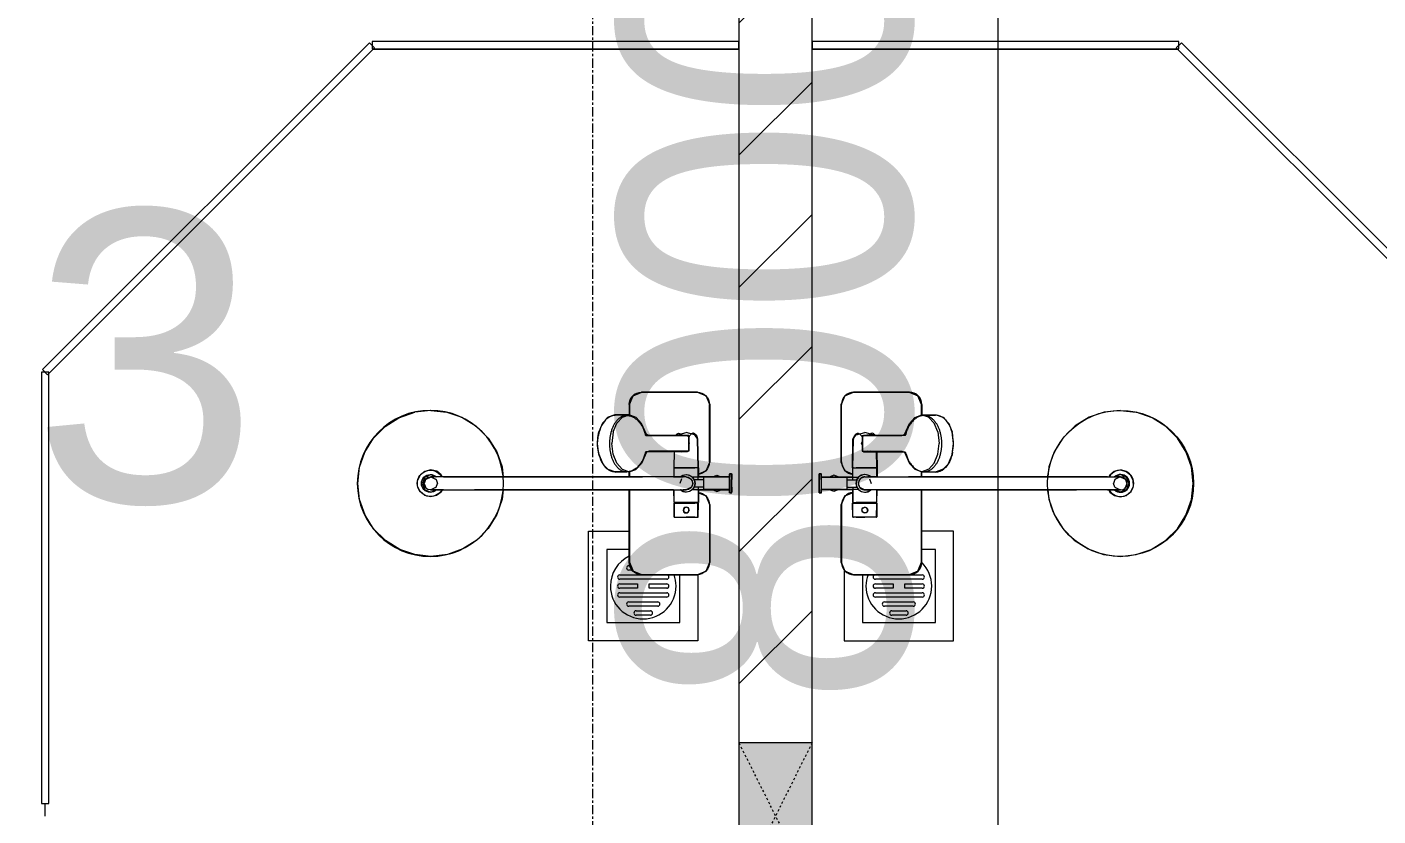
# Model space of a CAD drawing. Header units: millimetres. Extents: x 962 to 241049, y -15958 to 84407.
# Drawn here: x 174457 to 176306, y 73337 to 74417 of the extents above; entities that cross this region are included whole.
import ezdxf

# ---------------------------------------------------------------- set-up
doc = ezdxf.new("R2010")
doc.units = ezdxf.units.MM
doc.linetypes.add('Dash', pattern=[6, 3, -3])
doc.linetypes.add('Grid Line', pattern=[22.225, 12.7, -3.175, 3.175, -3.175])
for name, color, linetype, lineweight in [('0-1', 7, 'Continuous', 5), ('A-ANNO-DIMS', 211, 'Continuous', 9), ('A-ANNO-DIMS-160', 211, 'Continuous', 9), ('A-AREA-IDEN', 2, 'Continuous', 9), ('A-FLOR-2', 9, 'Continuous', 9), ('A-GLAZ-CURT-1', 254, 'Continuous', 9), ('A-GLAZ-CURT-2', 9, 'Continuous', 9), ('A-WALL-1', 253, 'Continuous', 18), ('A-WALL-PATT-1', 10, 'Continuous', 9), ('M-EQPM-1', 254, 'Continuous', 9), ('P-SANR-FIXT', 6, 'Continuous', 9), ('P-SANR-FIXT-1', 254, 'Continuous', 9), ('S-COLS', 52, 'Continuous', 9), ('S-COLS-4', 254, 'Continuous', 9), ('S-COLS-5', 253, 'Continuous', 18), ('S-COLS-HDLN-1', 9, 'Dash', 9), ('S-GRID-1', 1, 'Grid Line', 9)]:
    doc.layers.add(name, color=color, linetype=linetype, lineweight=lineweight)
doc.styles.add('Arial_11', font='arial_0.ttf', dxfattribs={"height": 400})
doc.styles.add('UTM Avo', font='UTM Avo.ttf', dxfattribs={"width": 0.9, "height": 400})
doc.dimstyles.new('1_Dim_chi_tiet_2_5', dxfattribs={"dimscale": 304.8, "dimtxt": 399.720379, "dimasz": 0.629921, "dimexe": 0.524934, "dimexo": 0.0625, "dimgap": 0.052493, "dimtad": 1, "dimdec": 0, "dimrnd": 5, "dimzin": 0, "dimdsep": 46, "dimtxsty": 'UTM Avo', "dimblk1": 'OBLIQUE', "dimblk2": 'OBLIQUE', "dimsah": 1, "dimcen": 0.09, "dimdle": 0.524934, "dimazin": 0, "dimtfac": 1, "dimtdec": 4, "dimtix": 1, "dimtmove": 0, "dimatfit": 3, "dimfxl": 1.049869, "dimfxlon": 1, "dimtvp": 1, "dimtolj": 1, "dimtzin": 0, "dimarcsym": 2})

# ---------------------------------------------------------------- blocks, each defined once
blk = doc.blocks.new('93925000_0001 - 93925000_top_dwg_93925000_T-348115-TKCS_MB TẦNG 1')
at = {"layer": 'P-SANR-FIXT'}
for p, q in [((-29.3, -30.4), (-108, -30.4)), ((29.3, -30.4), (108, -30.4)), ((-125, -47.4), (-125, -123.4)), ((-46.3, -78.4), (-46.3, -46.7)), ((-27.2, -47.1), (-26.1, -47.1)), ((21.5, -45.9), (60.6, -46.7)), ((125, -47.4), (125, -123.4)), ((-9, -412.5), (-9, -62.5)), ((9, -62.5), (9, -412.5)), ((43, -64.7), (43, -117.7)), ((65.8, -117.7), (65.8, -64.7)), ((-27.2, -77.9), (-26.1, -77.9)), ((43, -78.7), (21.5, -79.2)), ((42.7, -117.9), (42.7, -117.9)), ((43.2, -117.6), (43.2, -117.5)), ((65.6, -117.5), (65.6, -117.6)), ((66.1, -117.9), (66.1, -117.9)), ((-108, -140.4), (-9, -140.4)), ((9, -140.4), (16.1, -140.4)), ((15.4, -159.1), (15.8, -143.3)), ((108, -140.4), (92.7, -140.4)), ((93, -143.3), (93.4, -159.1))]:
    blk.add_line(p, q, dxfattribs=at)
at = {"layer": 'P-SANR-FIXT', "flags": 128}
for points in [[(-45.8, -46.1), (-27.2, -46.1), (-27.2, -78.9), (-45.8, -78.9)], [(-26.1, -46), (-26.1, -78.9), (-9, -79)], [(21.5, -47.4), (21.5, -79.1), (9, -79)]]:
    blk.add_lwpolyline(points, dxfattribs=at)
at = {"layer": 'P-SANR-FIXT'}
for centre, radius in [((-36.5, -62.5), 3.95), ((0, -412.5), 100)]:
    blk.add_circle(centre, radius, dxfattribs=at)
for centre, radius, start, end in [((-108, -47.4), 17, 90, 180), ((-29.3, -47.4), 17, 4.7626, 90), ((29.3, -47.4), 17, 90, 175.2374), ((108, -47.4), 17, 360, 90), ((-45.8, -46.6), 0.5, 90, 180), ((0, -62.5), 12, 318.5904, 221.4096), ((0, -62.5), 9, 90, 180.0008), ((0, -62.5), 9, 360, 90), ((59.7, -57.1), 10.5, 38.6491, 85.492), ((45.7, -61.8), 2.59, 155.1929, 175.7071), ((45.9, -61.8), 2.75, 130.8294, 155.1929), ((46.1, -62.1), 3.08, 110.5459, 130.8294), ((54.4, -334.8), 275.9, 88.2683, 91.7343), ((-11.1, -67.1), 76.9, 1.7693, 4.1075), ((65.2, -72.4), 3.46, 323.2522, 79.3541), ((-45.8, -78.4), 0.5, 180, 270), ((-108, -123.4), 17, 180, 270), ((43.6, -149.4), 29.5, 134.7867, 139.9744), ((46.2, -152), 33.2, 130.0223, 134.7808), ((47.7, -153.8), 35.5, 125.4414, 130.0144), ((49.9, -156.8), 39.2, 121.1773, 125.4365), ((50.6, -157.9), 40.5, 119.697, 121.1761), ((51, -158.7), 41.5, 117.0276, 119.7085), ((52.2, -161.1), 44.1, 113.3199, 117.0258), ((51.7, -159.9), 42.8, 109.7779, 113.2977), ((52.5, -162.2), 45.2, 106.1472, 109.7766), ((53.2, -164.5), 47.7, 103.9355, 106.1665), ((39.1, -108.2), 10.4, 284.3956, 285.5116), ((40.8, -114.2), 4.19, 285.5116, 289.9665), ((40.2, -112.5), 6, 289.9665, 292.7061), ((41.4, -115.3), 2.96, 292.7061, 296.5405), ((41.3, -115.1), 3.16, 296.9591, 300.8286), ((41.8, -115.8), 2.26, 300.8286, 305.287), ((42.1, -116.4), 1.64, 305.287, 309.9326), ((42.6, -116.9), 0.906, 309.9326, 315.24), ((66.5, -116.6), 1.39, 229.6335, 235.1234), ((66.3, -116.8), 1.08, 225.1702, 229.6335), ((67.3, -115.4), 2.79, 235.1234, 238.7439), ((67.2, -115.6), 2.6, 238.7439, 243.4573), ((67.8, -114.4), 3.89, 243.9189, 246.8313), ((68.1, -113.8), 4.52, 246.843, 250.4792), ((68.3, -113.2), 5.24, 250.478, 254.0406), ((68.5, -112.7), 5.75, 254.0357, 256.0561), ((55.4, -165.2), 48.4, 73.8659, 76.0481), ((56.2, -162.4), 45.5, 70.241, 73.86), ((57.4, -159.2), 42.1, 66.6693, 70.2637), ((56.5, -161.3), 44.3, 62.9815, 66.6728), ((58, -158.4), 41.1, 60.2783, 62.9855), ((57.7, -158.9), 41.7, 58.8444, 60.2824), ((59.2, -156.4), 38.7, 54.5377, 58.8482), ((60.9, -154), 35.8, 50.0034, 54.5405), ((62.8, -151.7), 32.8, 45.1921, 50.0042), ((65, -149.6), 29.8, 40.0487, 45.1896), ((87.6, -128.4), 1.5, 180, 187.5386), ((108, -123.4), 17, 270, 360), ((32.6, -143.6), 16.9, 172.414, 179.1297), ((33.7, -143.7), 17.9, 164.9525, 172.4168), ((35.2, -144.2), 19.5, 157.9614, 164.9563), ((37.1, -144.9), 21.6, 151.4775, 157.9654), ((39.3, -146.1), 24, 145.4892, 151.4815), ((41.5, -147.6), 26.8, 139.9517, 145.4927), ((87.6, -128.4), 1.5, 258.6057, 270), ((67.2, -147.7), 26.8, 34.5125, 40.0422), ((69.4, -146.2), 24.2, 28.5363, 34.4919), ((73.8, -143.9), 19.2, 21.6374, 28.9183), ((71.2, -145), 22.1, 15.4436, 21.6374), ((76.8, -143.4), 16.2, 7.1859, 15.4436), ((73.9, -143.8), 19.1, 1.2699, 7.1859), ((32.7, -159), 17.3, 181.3198, 222.2619), ((76, -159), 17.4, 317.3098, 358.6393), ((54.2, -123), 60.6, 259.1395, 270.1494), ((54.2, -119.5), 64.1, 270.1494, 280.3637), ((0, -412.5), 18, 120.2491, 59.7509), ((0, -412.5), 12.2, 137.7946, 42.2054), ((0, -412.5), 9, 180, 0)]:
    blk.add_arc(centre, radius, start, end, dxfattribs=at)
for points, degree in [([(-12.9, 0), (-12.9, -1.5), (-12.9, -3)], 2), ([(12.9, 0), (0, 0), (-12.8, 0)], 2), ([(12.8, 0), (12.9, 0), (12.9, 0)], 2), ([(12.9, 0), (12.9, -1.5), (12.9, -3)], 2), ([(-12.9, -3), (0, -3), (12.8, -3)], 2), ([(-12.8, -3), (-12.9, -3), (-12.9, -3)], 2), ([(-8.5, -3.8), (-8.5, -20.9), (-8.5, -38)], 2), ([(8.5, -3.8), (8.5, -20.9), (8.5, -38)], 2), ([(-5, -46), (-15.5, -46), (-26.1, -46)], 2), ([(-8.5, -38), (0, -38), (8.5, -38)], 2), ([(-5, -38), (-5, -44.8), (-5, -51.6)], 2), ([(5, -38), (5, -44.8), (5, -51.6)], 2), ([(5, -46), (13.3, -46), (21.5, -46)], 2), ([(43.2, -61.6), (43.1, -62.2), (43.3, -62.8), (43, -63.5), (43, -64.1), (43, -64.7)], 5), ([(46.1, -59), (45.8, -59), (45.6, -59), (45.4, -59.1), (45.2, -59.1), (45, -59.2)], 5), ([(65.6, -61.6), (65.6, -60.8), (65.5, -60), (64.3, -59), (63.5, -59), (62.7, -59)], 5), ([(42.8, -182.5), (33, -180.6), (24.7, -176.4), (19.9, -170.7)], 3), ([(88.8, -170.8), (83.9, -176.5), (75.6, -180.7), (65.8, -182.5)], 3)]:
    blk.add_open_spline(points, degree=degree, dxfattribs=at)
for points, weights in [([(-9.3, -3), (-8.5, -3), (-8.5, -3.8)], [1, 0.707106775639, 1]), ([(9.3, -3), (8.5, -3), (8.5, -3.8)], [1, 0.707106765177, 1]), ([(21.5, -45.9), (21.5, -45.7), (21.5, -47.4)], [0.874147445041, 0.908470869121, 1]), ([(67.9, -74.4), (66.9, -75.7), (65.8, -76.4)], [1, 0.991614392871, 1]), ([(54.4, -167.3), (15.8, -167.3), (15.8, -143.6)], [1, 0.707106781187, 1]), ([(93, -143.6), (93, -167.3), (54.4, -167.3)], [1, 0.707106781187, 1])]:
    blk.add_rational_spline(points, weights, degree=2, dxfattribs=at)
blk.add_open_spline([(68, -50.6), (68.4, -51.1), (68.6, -51.7), (68.7, -53.5), (68.2, -54.7), (66.1, -57), (64.6, -58.1), (62.7, -59)], degree=3, knots=[0.3623591, 0.3623591, 0.3623591, 0.3623591, 0.4991435, 0.4991435, 0.7494159, 0.7494159, 0.9564651, 0.9564651, 0.9564651, 0.9564651], dxfattribs=at)
blk = doc.blocks.new('93925000_0001 - 93925000_top_dwg-348114-TKCS_MB TẦNG 1')
blk.add_blockref('93925000_0001 - 93925000_top_dwg_93925000_T-348115-TKCS_MB TẦNG 1', (0, 0))
blk = doc.blocks.new('93925000_0001 - 93925000_3D_low_dwg-348120-TKCS_MB TẦNG 1')
at = {"layer": 'P-SANR-FIXT'}
for p, q in [((-13, 0.4), (-12.1, 0.4)), ((-13, 0.4), (-11.6, 0.4)), ((-13, -2.4), (-13, 0.4)), ((-13, -2.4), (-13, 0)), ((-12.1, 0.4), (-9.1, 0.4)), ((-8, 0.4), (-11.6, 0.4)), ((-9.1, 0.4), (-5, 0.4)), ((-5, 0.4), (-8, 0.4)), ((-5, 0.4), (0, 0.4)), ((0, 0.4), (5.1, 0.4)), ((5.1, 0.4), (9, 0.4)), ((8.2, 0.4), (5.1, 0.4)), ((11.6, 0.4), (8.2, 0.4)), ((9, 0.4), (12, 0.4)), ((13, 0.4), (11.6, 0.4)), ((12, 0.4), (13, 0.4)), ((13, -2.4), (13, 0.4)), ((13, -2.4), (13, 0)), ((-12.1, -2.4), (-13, -2.4)), ((-13, -2.4), (-11.6, -2.4)), ((-12.1, -2.4), (-13, -2.4)), ((-13, -2.4), (-11.6, -2.4)), ((-9.1, -2.4), (-12.1, -2.4)), ((-9.1, -2.4), (-12.1, -2.4)), ((-11.6, -2.4), (-8.5, -2.4)), ((-11.6, -2.4), (-8.9, -2.4)), ((-11.1, -20.1), (-8.9, -14.6)), ((-5, -2.4), (-9.1, -2.4)), ((-8.9, -45.6), (-8.9, -2.4)), ((-6.1, -2.4), (-8.5, -2.4)), ((-8.5, -53.6), (-8.5, -2.4)), ((0, -2.4), (-5, -2.4)), ((5.1, -2.4), (0, -2.4)), ((5.1, -2.4), (9, -2.4)), ((6.1, -2.4), (8.5, -2.4)), ((11.6, -2.4), (8.5, -2.4)), ((8.5, -2.4), (8.5, -53.6)), ((8.9, -2.4), (8.9, -45.6)), ((11.6, -2.4), (8.9, -2.4)), ((11.1, -20.1), (8.9, -15)), ((9, -2.4), (12, -2.4)), ((9, -2.4), (12, -2.4)), ((13, -2.4), (11.6, -2.4)), ((13, -2.4), (11.6, -2.4)), ((12, -2.4), (13, -2.4)), ((12, -2.4), (13, -2.4)), ((-125, -47), (-120, -35)), ((-120, -35), (-125, -47)), ((-120, -35), (-108, -30)), ((-108, -30), (-120, -35)), ((-108, -30), (-29.2, -30)), ((-29.2, -30), (-108, -30)), ((-29.2, -30), (-17.2, -35)), ((-17.2, -35), (-29.2, -30)), ((-17.2, -35), (-12.8, -45.6)), ((-12.8, -45.6), (-17.2, -35)), ((-8.9, -25.2), (-11.1, -20.1)), ((8.9, -25.6), (11.1, -20.1)), ((17.2, -35), (12.8, -45.6)), ((12.8, -45.6), (17.2, -35)), ((17.2, -35), (29.2, -30)), ((17.2, -35), (29.2, -30)), ((29.2, -30), (108, -30)), ((108, -30), (29.2, -30)), ((108, -30), (120, -35)), ((120, -35), (108, -30)), ((120, -35), (125, -47)), ((125, -47), (120, -35)), ((-125, -123), (-125, -47)), ((-125, -47), (-125, -123)), ((-46.3, -45.7), (-27.2, -45.6)), ((-46.3, -46.9), (-46.3, -45.7)), ((-46.3, -45.7), (-46.3, -46.9)), ((-46.3, -50.5), (-46.3, -46.9)), ((-46.3, -50.5), (-46.3, -56.1)), ((-27.2, -46.8), (-27.2, -45.6)), ((-27.2, -46.8), (-27.2, -50.4)), ((-27.2, -56), (-27.2, -50.4)), ((-26.1, -46.8), (-26.1, -45.6)), ((-8.5, -45.6), (-26.1, -45.6)), ((-26.1, -46.8), (-26.1, -50.4)), ((-26.1, -56), (-26.1, -50.4)), ((-8.5, -53.6), (-11.2, -57.7)), ((-8.5, -53.6), (-11.2, -57.7)), ((-5.4, -54.9), (-9, -62.1)), ((-4.4, -50.9), (-8.5, -53.6)), ((-4.4, -50.9), (-8.5, -53.6)), ((-5.4, -54.9), (-5.8, -55.7)), ((0, -53.1), (-5.4, -54.9)), ((-4.6, -51), (-4.4, -50.9)), ((0, -50.1), (-4.4, -50.9)), ((4.4, -50.9), (0, -50.1)), ((2.5, -54.1), (0, -53.1)), ((4.4, -50.9), (4.6, -51)), ((4.4, -50.9), (8.5, -53.6)), ((4.4, -50.9), (8.5, -53.6)), ((21.5, -45.6), (8.5, -45.6)), ((11.1, -57.5), (8.5, -53.6)), ((11.2, -57.7), (8.5, -53.6)), ((11.2, -57.7), (8.5, -53.6)), ((21.5, -45.6), (60.6, -46.1)), ((21.5, -46.8), (21.5, -45.6)), ((21.5, -46.8), (21.5, -50.4)), ((21.5, -56), (21.5, -50.4)), ((60.6, -46.1), (66.7, -50.3)), ((66.7, -50.3), (69.5, -62.1)), ((125, -47), (125, -123)), ((125, -123), (125, -47)), ((-46.3, -56.1), (-46.3, -62.1)), ((-46.3, -68.1), (-46.3, -62.1)), ((-46.3, -73.7), (-46.3, -68.1)), ((-46.3, -77.3), (-46.3, -73.7)), ((-40.5, -62.1), (-39.4, -59.4)), ((-40.5, -62.1), (-39.3, -64.9)), ((-36.6, -58.1), (-39.4, -59.4)), ((-36.5, -66.1), (-39.3, -64.9)), ((-36.6, -58.1), (-33.6, -59.3)), ((-33.6, -64.8), (-36.5, -66.1)), ((-33.6, -59.3), (-32.5, -62.1)), ((-33.6, -64.8), (-32.5, -62.1)), ((-27.2, -62.1), (-27.2, -56)), ((-27.2, -68.2), (-27.2, -62.1)), ((-27.2, -73.8), (-27.2, -68.2)), ((-27.2, -77.4), (-27.2, -73.8)), ((-26.1, -62.1), (-26.1, -56)), ((-26.1, -68.2), (-26.1, -62.1)), ((-26.1, -73.8), (-26.1, -68.2)), ((-26.1, -77.4), (-26.1, -73.8)), ((-11.1, -57.5), (-12, -62.1)), ((-11.2, -57.7), (-12, -62.1)), ((-12, -62.1), (-11.2, -66.5)), ((-12, -62.1), (-11.2, -66.5)), ((-11.1, -57.5), (-11.2, -57.7)), ((-11.1, -66.7), (-11.2, -66.5)), ((-11.2, -66.5), (-9, -69.8)), ((-11.1, -66.7), (-9, -69.9)), ((-9, -62.1), (-9, -66.3)), ((-9, -79.5), (-9, -66.3)), ((6.4, -68.5), (0, -71.1)), ((9, -62.1), (6.4, -55.7)), ((9, -62.1), (7.2, -57.9)), ((9, -62.1), (9, -66.5)), ((9, -79.6), (9, -66.5)), ((9, -69.8), (11.2, -66.5)), ((9, -69.8), (11.2, -66.5)), ((9, -69.8), (11, -66.9)), ((11.1, -57.5), (11.2, -57.7)), ((11.1, -66.7), (12, -62.1)), ((11.1, -66.7), (11.2, -66.5)), ((12, -62.1), (11.2, -57.7)), ((12, -62.1), (11.2, -57.7)), ((11.2, -66.5), (12, -62.1)), ((21.5, -62.1), (21.5, -56)), ((21.5, -68.2), (21.5, -62.1)), ((21.5, -73.8), (21.5, -68.2)), ((21.5, -77.4), (21.5, -73.8)), ((43.3, -68.3), (43.8, -62.2)), ((43.3, -68.3), (44.3, -66.3)), ((44.3, -70.3), (43.3, -68.3)), ((44.3, -58.6), (44.2, -112.9)), ((65.4, -58.6), (44.3, -58.6)), ((52.7, -58.6), (54.8, -57.9)), ((54.8, -57.9), (56.9, -58.6)), ((65.4, -58.6), (65.4, -112.9)), ((66.3, -68.3), (65.4, -66.3)), ((65.4, -70.2), (66.3, -68.3)), ((66.3, -68.3), (65.8, -61.6)), ((66.7, -73.9), (69.5, -62.1)), ((-46.3, -78.5), (-46.3, -77.3)), ((-46.3, -78.5), (-46.3, -77.3)), ((-46.3, -78.5), (-27.2, -78.6)), ((-27.2, -78.6), (-27.2, -77.4)), ((-26.1, -78.6), (-26.1, -77.4)), ((-26.1, -78.6), (-9, -78.6)), ((-9, -79.5), (-9, -94.5)), ((9, -78.6), (21.5, -78.6)), ((9, -79.6), (9, -94.6)), ((21.5, -78.6), (21.5, -77.4)), ((21.5, -78.6), (44.3, -78.3)), ((-9, -94.5), (-9, -122.1)), ((9, -94.6), (9, -122.1)), ((-120, -135), (-125, -123)), ((-125, -123), (-120, -135)), ((-9, -122.1), (-9, -352.1)), ((9, -352.1), (9, -122.1)), ((27.2, -123.6), (19, -131.1)), ((42.7, -116.4), (27.2, -123.6)), ((44.2, -112.9), (42.7, -116.4)), ((65.4, -112.9), (67, -116.4)), ((67, -116.4), (82.2, -123.4)), ((82.2, -123.4), (90.4, -130.7)), ((125, -123), (120, -135)), ((120, -135), (125, -123)), ((-108, -140), (-120, -135)), ((-120, -135), (-108, -140)), ((-8.8, -140), (-108, -140)), ((-108, -140), (-8.8, -140)), ((16.1, -140), (8.8, -140)), ((8.8, -140), (16.1, -140)), ((16, -140.4), (19, -131.1)), ((16, -140.4), (16, -160.1)), ((19.3, -150.1), (16, -140.4)), ((90.4, -130.7), (93.7, -140.4)), ((90.7, -149.6), (93.7, -140.4)), ((108, -140), (93.6, -140)), ((93.6, -140), (108, -140)), ((93.7, -140.4), (93.7, -160.1)), ((108, -140), (120, -135)), ((108, -140), (120, -135)), ((16, -160.1), (18.8, -169)), ((19.3, -169.7), (16, -160.1)), ((27.5, -157.3), (19.3, -150.1)), ((27.5, -157.3), (39.8, -162.4)), ((39.8, -162.4), (54.8, -164.2)), ((70.6, -162.2), (54.8, -164.2)), ((70.6, -162.2), (82.5, -157.2)), ((90.7, -149.6), (82.5, -157.2)), ((93.7, -160.1), (90.7, -169.3)), ((25.5, -175.3), (19.3, -169.7)), ((39.8, -182), (27.5, -177)), ((39.6, -182), (54.8, -183.9)), ((39.8, -182), (54.8, -183.9)), ((54.8, -183.9), (70.6, -181.9)), ((54.8, -183.9), (69.3, -182.2)), ((82.5, -176.8), (70.6, -181.9)), ((82.2, -177), (79.6, -178.1)), ((90.7, -169.3), (82.5, -176.8)), ((90.6, -169.4), (88.2, -171.6)), ((-21.4, -314.2), (-42.5, -321.4)), ((-9, -312.8), (-21.4, -314.2)), ((22.5, -314.4), (9, -312.9)), ((-42.5, -321.4), (-61.8, -333.3)), ((43, -321.6), (22.5, -314.4)), ((61.9, -333.3), (43, -321.6)), ((-77.7, -348.9), (-89.8, -367.9)), ((-61.8, -333.3), (-77.7, -348.9)), ((78.8, -350.3), (61.9, -333.3)), ((90.5, -369.3), (78.8, -350.3)), ((-89.8, -367.9), (-97.3, -388.9)), ((-9, -374.4), (-9, -352.1)), ((9, -374.3), (9, -352.1)), ((97.6, -390.1), (90.5, -369.3)), ((-9, -394.7), (-9, -374.4)), ((9, -394.5), (9, -374.3)), ((-97.3, -388.9), (-100, -411.9)), ((-16.7, -404), (-18.5, -411.9)), ((-11.8, -397.7), (-16.7, -404)), ((-12, -411.9), (-9, -404.4)), ((-9, -396.3), (-11.8, -397.7)), ((-9, -394.7), (-9, -407.6)), ((-5.4, -404.7), (-9, -411.9)), ((-5.4, -404.7), (-6.3, -405.5)), ((-5.4, -404.7), (0, -402.9)), ((5.4, -404.7), (0, -402.9)), ((9, -411.9), (5.4, -404.7)), ((5.4, -404.7), (6.2, -405.4)), ((9, -394.5), (9, -407.4)), ((11.7, -397.6), (9, -396.3)), ((12, -411.9), (9, -404.9)), ((11.7, -397.6), (16.7, -403.7)), ((11.7, -397.6), (16.7, -403.7)), ((16.7, -403.7), (18.5, -411.9)), ((16.7, -403.7), (18.5, -411.9)), ((100, -411.9), (97.6, -390.1)), ((-100, -411.9), (-97.6, -433.8)), ((-18.5, -411.9), (-18.5, -411.9)), ((-18.5, -411.9), (-16.5, -420.1)), ((-16.5, -420.1), (-11.3, -426.5)), ((-8.3, -420.6), (-12, -411.9)), ((-9, -407.6), (-9, -411.9)), ((-9, -411.9), (-9, -411.9)), ((0, -423.9), (-8.3, -420.6)), ((-5.4, -419.1), (-6.2, -418.4)), ((0, -420.9), (-5.4, -419.1)), ((0, -420.9), (-5.4, -419.1)), ((5.4, -419.1), (0, -420.9)), ((5.4, -419.1), (0, -420.9)), ((8.7, -420.2), (0, -423.9)), ((5.4, -419.1), (9, -411.6)), ((5.4, -419.1), (9, -411.9)), ((6.2, -418.4), (5.4, -419.1)), ((8.7, -420.2), (12, -411.9)), ((9, -411.9), (9, -407.4)), ((9, -411.6), (9, -411.9)), ((16.5, -420.1), (11.7, -426.2)), ((18.5, -411.9), (16.5, -420.1)), ((18.5, -411.9), (18.5, -411.9)), ((100, -411.9), (97.5, -433.9)), ((-97.6, -433.8), (-90.5, -454.4)), ((-11.3, -426.5), (-3.9, -430)), ((-3.9, -430), (4.1, -429.9)), ((4.1, -429.9), (11.7, -426.2)), ((89.8, -455.8), (97.5, -433.9)), ((-90.5, -454.4), (-78.4, -473.9)), ((78, -474.5), (89.8, -455.8)), ((-78.4, -473.9), (-62.2, -490.2)), ((61.9, -490.4), (78, -474.5)), ((-62.2, -490.2), (-43.5, -501.9)), ((42.9, -502.2), (61.9, -490.4)), ((-43.5, -501.9), (-22.2, -509.4)), ((-22.2, -509.4), (-0.1, -511.9)), ((-0.1, -511.9), (22.1, -509.4)), ((22.1, -509.4), (42.9, -502.2))]:
    blk.add_line(p, q, dxfattribs=at)
blk = doc.blocks.new('93925000_0001 - FMM 93925000-348244-TKCS_MB TẦNG 1')
for name in ['93925000_0001 - 93925000_3D_low_dwg-348120-TKCS_MB TẦNG 1', '93925000_0001 - 93925000_top_dwg-348114-TKCS_MB TẦNG 1']:
    blk.add_blockref(name, (0, 0))
blk = doc.blocks.new('93925000_0001 - 93925000_3D_low_dwg-V48-TKCS_MB TẦNG 1')
at = {"layer": 'P-SANR-FIXT'}
for p, q in [((-13, 0.4), (-12.1, 0.4)), ((-13, 0.4), (-11.6, 0.4)), ((-13, 0.4), (-12.1, 0.4)), ((-13, 0.4), (-11.6, 0.4)), ((-13, -2.4), (-13, 0.4)), ((-13, -2.4), (-13, 0.4)), ((-12.1, 0.4), (-9.1, 0.4)), ((-12.1, 0.4), (-9.1, 0.4)), ((-8, 0.4), (-11.6, 0.4)), ((-8, 0.4), (-11.6, 0.4)), ((-9.1, 0.4), (-5, 0.4)), ((-5, 0.4), (-8, 0.4)), ((-5, 0.4), (0, 0.4)), ((0, 0.4), (5.1, 0.4)), ((5.1, 0.4), (9, 0.4)), ((8.2, 0.4), (5.1, 0.4)), ((11.6, 0.4), (8.2, 0.4)), ((11.6, 0.4), (8.2, 0.4)), ((9, 0.4), (12, 0.4)), ((9, 0.4), (12, 0.4)), ((13, 0.4), (11.6, 0.4)), ((13, 0.4), (11.6, 0.4)), ((12, 0.4), (13, 0.4)), ((12, 0.4), (13, 0.4)), ((13, -2.4), (13, 0.4)), ((13, -2.4), (13, 0.4)), ((-12.1, -2.4), (-13, -2.4)), ((-13, -2.4), (-11.6, -2.4)), ((-12.1, -2.4), (-13, -2.4)), ((-13, -2.4), (-11.6, -2.4)), ((-9.1, -2.4), (-12.1, -2.4)), ((-9.1, -2.4), (-12.1, -2.4)), ((-11.6, -2.4), (-8.5, -2.4)), ((-11.6, -2.4), (-8.9, -2.4)), ((-11.1, -20.1), (-8.9, -14.6)), ((-5, -2.4), (-9.1, -2.4)), ((-8.9, -45.6), (-8.9, -2.4)), ((-6.1, -2.4), (-8.5, -2.4)), ((-8.5, -53.6), (-8.5, -2.4)), ((0, -2.4), (-5, -2.4)), ((5.1, -2.4), (0, -2.4)), ((5.1, -2.4), (9, -2.4)), ((6.1, -2.4), (8.5, -2.4)), ((11.6, -2.4), (8.5, -2.4)), ((8.5, -2.4), (8.5, -53.6)), ((8.9, -2.4), (8.9, -45.6)), ((11.6, -2.4), (8.9, -2.4)), ((11.1, -20.1), (8.9, -15)), ((9, -2.4), (12, -2.4)), ((9, -2.4), (12, -2.4)), ((13, -2.4), (11.6, -2.4)), ((13, -2.4), (11.6, -2.4)), ((12, -2.4), (13, -2.4)), ((12, -2.4), (13, -2.4)), ((-125, -47), (-120, -35)), ((-120, -35), (-125, -47)), ((-120, -35), (-108, -30)), ((-108, -30), (-120, -35)), ((-108, -30), (-29.2, -30)), ((-29.2, -30), (-108, -30)), ((-29.2, -30), (-17.2, -35)), ((-17.2, -35), (-29.2, -30)), ((-17.2, -35), (-12.8, -45.6)), ((-12.8, -45.6), (-17.2, -35)), ((-8.9, -25.2), (-11.1, -20.1)), ((8.9, -25.6), (11.1, -20.1)), ((17.2, -35), (12.8, -45.6)), ((12.8, -45.6), (17.2, -35)), ((17.2, -35), (29.2, -30)), ((17.2, -35), (29.2, -30)), ((29.2, -30), (108, -30)), ((108, -30), (29.2, -30)), ((108, -30), (120, -35)), ((120, -35), (108, -30)), ((120, -35), (125, -47)), ((125, -47), (120, -35)), ((-125, -123), (-125, -47)), ((-125, -47), (-125, -123)), ((-46.3, -45.7), (-27.2, -45.6)), ((-46.3, -46.9), (-46.3, -45.7)), ((-46.3, -45.7), (-46.3, -46.9)), ((-46.3, -50.5), (-46.3, -46.9)), ((-46.3, -50.5), (-46.3, -56.1)), ((-27.2, -46.8), (-27.2, -45.6)), ((-27.2, -46.8), (-27.2, -50.4)), ((-27.2, -56), (-27.2, -50.4)), ((-26.1, -46.8), (-26.1, -45.6)), ((-8.5, -45.6), (-26.1, -45.6)), ((-26.1, -46.8), (-26.1, -50.4)), ((-26.1, -56), (-26.1, -50.4)), ((-8.5, -53.6), (-11.2, -57.7)), ((-8.5, -53.6), (-11.2, -57.7)), ((-5.4, -54.9), (-9, -62.1)), ((-4.4, -50.9), (-8.5, -53.6)), ((-4.4, -50.9), (-8.5, -53.6)), ((0, -53.1), (-5.4, -54.9)), ((-4.6, -51), (-4.4, -50.9)), ((0, -50.1), (-4.4, -50.9)), ((4.4, -50.9), (0, -50.1)), ((2.5, -54.1), (0, -53.1)), ((4.4, -50.9), (4.6, -51)), ((4.4, -50.9), (8.5, -53.6)), ((4.4, -50.9), (8.5, -53.6)), ((21.5, -45.6), (8.5, -45.6)), ((11.1, -57.5), (8.5, -53.6)), ((11.2, -57.7), (8.5, -53.6)), ((11.2, -57.7), (8.5, -53.6)), ((21.5, -45.6), (60.6, -46.1)), ((21.5, -46.8), (21.5, -45.6)), ((21.5, -46.8), (21.5, -50.4)), ((21.5, -56), (21.5, -50.4)), ((60.6, -46.1), (66.7, -50.3)), ((66.7, -50.3), (69.5, -62.1)), ((125, -47), (125, -123)), ((125, -123), (125, -47)), ((-46.3, -56.1), (-46.3, -62.1)), ((-46.3, -68.1), (-46.3, -62.1)), ((-46.3, -73.7), (-46.3, -68.1)), ((-46.3, -77.3), (-46.3, -73.7)), ((-40.5, -62.1), (-39.4, -59.4)), ((-40.5, -62.1), (-39.3, -64.9)), ((-36.6, -58.1), (-39.4, -59.4)), ((-36.5, -66.1), (-39.3, -64.9)), ((-36.6, -58.1), (-33.6, -59.3)), ((-33.6, -64.8), (-36.5, -66.1)), ((-33.6, -59.3), (-32.5, -62.1)), ((-33.6, -64.8), (-32.5, -62.1)), ((-27.2, -62.1), (-27.2, -56)), ((-27.2, -68.2), (-27.2, -62.1)), ((-27.2, -73.8), (-27.2, -68.2)), ((-27.2, -77.4), (-27.2, -73.8)), ((-26.1, -62.1), (-26.1, -56)), ((-26.1, -68.2), (-26.1, -62.1)), ((-26.1, -73.8), (-26.1, -68.2)), ((-26.1, -77.4), (-26.1, -73.8)), ((-11.1, -57.5), (-12, -62.1)), ((-11.2, -57.7), (-12, -62.1)), ((-12, -62.1), (-11.2, -66.5)), ((-12, -62.1), (-11.2, -66.5)), ((-11.1, -57.5), (-11.2, -57.7)), ((-11.1, -66.7), (-11.2, -66.5)), ((-11.2, -66.5), (-9, -69.8)), ((-11.1, -66.7), (-9, -69.9)), ((-9, -62.1), (-9, -66.3)), ((-9, -79.5), (-9, -66.3)), ((6.4, -68.5), (0, -71.1)), ((9, -62.1), (6.4, -55.7)), ((9, -62.1), (7.9, -59.4)), ((9, -62.1), (9, -66.5)), ((9, -79.6), (9, -66.5)), ((9, -69.8), (11.2, -66.5)), ((9, -69.8), (11.2, -66.5)), ((9, -69.8), (11.1, -66.7)), ((11.1, -57.5), (11.2, -57.7)), ((11.1, -66.7), (12, -62.1)), ((11.1, -66.7), (11.2, -66.5)), ((12, -62.1), (11.2, -57.7)), ((12, -62.1), (11.2, -57.7)), ((11.2, -66.5), (12, -62.1)), ((21.5, -62.1), (21.5, -56)), ((21.5, -68.2), (21.5, -62.1)), ((21.5, -73.8), (21.5, -68.2)), ((21.5, -77.4), (21.5, -73.8)), ((43.3, -68.3), (43.8, -62.2)), ((43.3, -68.3), (44.3, -66.3)), ((44.3, -70.3), (43.3, -68.3)), ((44.3, -58.6), (44.2, -112.9)), ((65.4, -58.6), (44.3, -58.6)), ((52.7, -58.6), (54.8, -57.9)), ((54.8, -57.9), (56.9, -58.6)), ((65.4, -58.6), (65.4, -112.9)), ((66.3, -68.3), (65.4, -66.3)), ((65.4, -70.2), (66.3, -68.3)), ((66.3, -68.3), (65.5, -58.6)), ((66.7, -73.9), (69.5, -62.1)), ((-46.3, -78.5), (-46.3, -77.3)), ((-46.3, -78.5), (-46.3, -77.3)), ((-46.3, -78.5), (-27.2, -78.6)), ((-27.2, -78.6), (-27.2, -77.4)), ((-26.1, -78.6), (-26.1, -77.4)), ((-26.1, -78.6), (-9, -78.6)), ((-9, -79.5), (-9, -94.5)), ((9, -78.6), (21.5, -78.6)), ((9, -79.6), (9, -94.6)), ((21.5, -78.6), (21.5, -77.4)), ((21.5, -78.6), (44.3, -78.3)), ((-9, -94.5), (-9, -122.1)), ((9, -94.6), (9, -122.1)), ((-120, -135), (-125, -123)), ((-125, -123), (-120, -135)), ((-9, -122.1), (-9, -352.1)), ((9, -352.1), (9, -122.1)), ((27.2, -123.6), (19, -131.1)), ((42.7, -116.4), (27.2, -123.6)), ((44.2, -112.9), (42.7, -116.4)), ((65.4, -112.9), (67, -116.4)), ((67, -116.4), (82.2, -123.4)), ((82.2, -123.4), (90.4, -130.7)), ((125, -123), (120, -135)), ((120, -135), (125, -123)), ((-108, -140), (-120, -135)), ((-120, -135), (-108, -140)), ((-8.8, -140), (-108, -140)), ((-108, -140), (-8.8, -140)), ((16.1, -140), (8.8, -140)), ((8.8, -140), (16.1, -140)), ((16, -140.4), (19, -131.1)), ((16, -140.4), (16, -160.1)), ((19.3, -150.1), (16, -140.4)), ((90.4, -130.7), (93.7, -140.4)), ((90.7, -149.6), (93.7, -140.4)), ((108, -140), (93.6, -140)), ((93.6, -140), (108, -140)), ((93.7, -140.4), (93.7, -160.1)), ((108, -140), (120, -135)), ((108, -140), (120, -135)), ((16, -160.1), (18.8, -169)), ((19.3, -169.7), (16, -160.1)), ((27.5, -157.3), (19.3, -150.1)), ((27.5, -157.3), (39.8, -162.4)), ((39.8, -162.4), (54.8, -164.2)), ((70.6, -162.2), (54.8, -164.2)), ((70.6, -162.2), (82.5, -157.2)), ((90.7, -149.6), (82.5, -157.2)), ((93.7, -160.1), (90.7, -169.3)), ((25.5, -175.3), (19.3, -169.7)), ((39.8, -182), (27.5, -177)), ((39.6, -182), (54.8, -183.9)), ((39.8, -182), (54.8, -183.9)), ((54.8, -183.9), (70.6, -181.9)), ((54.8, -183.9), (69.3, -182.2)), ((82.5, -176.8), (70.6, -181.9)), ((82.2, -177), (79.6, -178.1)), ((90.7, -169.3), (82.5, -176.8)), ((90.6, -169.4), (88.2, -171.6)), ((-21.4, -314.2), (-42.5, -321.4)), ((-9, -312.8), (-21.4, -314.2)), ((22.5, -314.4), (9, -312.9)), ((-42.5, -321.4), (-61.8, -333.3)), ((43, -321.6), (22.5, -314.4)), ((61.9, -333.3), (43, -321.6)), ((-77.7, -348.9), (-89.8, -367.9)), ((-61.8, -333.3), (-77.7, -348.9)), ((78.8, -350.3), (61.9, -333.3)), ((90.5, -369.3), (78.8, -350.3)), ((-89.8, -367.9), (-97.3, -388.9)), ((-9, -374.4), (-9, -352.1)), ((9, -374.3), (9, -352.1)), ((97.6, -390.1), (90.5, -369.3)), ((-9, -394.7), (-9, -374.4)), ((9, -394.5), (9, -374.3)), ((-97.3, -388.9), (-100, -411.9)), ((-16.7, -404), (-18.5, -411.9)), ((-11.8, -397.7), (-16.7, -404)), ((-12, -411.9), (-9, -404.4)), ((-9, -396.3), (-11.8, -397.7)), ((-9, -394.7), (-9, -407.6)), ((-5.4, -404.7), (-9, -411.9)), ((-5.4, -404.7), (-6.3, -405.5)), ((-5.4, -404.7), (0, -402.9)), ((5.4, -404.7), (0, -402.9)), ((9, -411.9), (5.4, -404.7)), ((5.4, -404.7), (6.2, -405.4)), ((9, -394.5), (9, -407.4)), ((11.7, -397.6), (9, -396.3)), ((12, -411.9), (9, -404.9)), ((11.7, -397.6), (16.7, -403.7)), ((11.7, -397.6), (16.7, -403.7)), ((16.7, -403.7), (18.5, -411.9)), ((16.7, -403.7), (18.5, -411.9)), ((100, -411.9), (97.6, -390.1)), ((-100, -411.9), (-97.6, -433.8)), ((-18.5, -411.9), (-18.5, -411.9)), ((-18.5, -411.9), (-16.5, -420.1)), ((-16.5, -420.1), (-11.3, -426.5)), ((-8.3, -420.6), (-12, -411.9)), ((-9, -407.6), (-9, -411.9)), ((-9, -411.9), (-9, -411.9)), ((0, -423.9), (-8.3, -420.6)), ((-5.4, -419.1), (-6.2, -418.4)), ((0, -420.9), (-5.4, -419.1)), ((0, -420.9), (-5.4, -419.1)), ((5.4, -419.1), (0, -420.9)), ((5.4, -419.1), (0, -420.9)), ((8.7, -420.2), (0, -423.9)), ((5.4, -419.1), (9, -411.6)), ((5.4, -419.1), (9, -411.9)), ((6.2, -418.4), (5.4, -419.1)), ((8.7, -420.2), (12, -411.9)), ((9, -411.9), (9, -407.4)), ((9, -411.6), (9, -411.9)), ((16.5, -420.1), (11.7, -426.2)), ((18.5, -411.9), (16.5, -420.1)), ((18.5, -411.9), (18.5, -411.9)), ((100, -411.9), (97.5, -433.9)), ((-97.6, -433.8), (-90.5, -454.4)), ((-11.3, -426.5), (-3.9, -430)), ((-3.9, -430), (4.1, -429.9)), ((4.1, -429.9), (11.7, -426.2)), ((89.8, -455.8), (97.5, -433.9)), ((-90.5, -454.4), (-78.4, -473.9)), ((78, -474.5), (89.8, -455.8)), ((-78.4, -473.9), (-62.2, -490.2)), ((61.9, -490.4), (78, -474.5)), ((-62.2, -490.2), (-43.5, -501.9)), ((42.9, -502.2), (61.9, -490.4)), ((-43.5, -501.9), (-22.2, -509.4)), ((-22.2, -509.4), (-0.1, -511.9)), ((-0.1, -511.9), (22.1, -509.4)), ((22.1, -509.4), (42.9, -502.2))]:
    blk.add_line(p, q, dxfattribs=at)
blk = doc.blocks.new('93925000_0001 - FMM 93925000-V50-TKCS_MB TẦNG 1')
at = {"extrusion": (0, 0, -1), "zscale": -1, "rotation": 180}
for name in ['93925000_0001 - 93925000_top_dwg-348114-TKCS_MB TẦNG 1', '93925000_0001 - 93925000_3D_low_dwg-V48-TKCS_MB TẦNG 1']:
    blk.add_blockref(name, (0, 0), dxfattribs=at)
blk = doc.blocks.new('THU NUOC - THU NUOC-V77-TKCS_MB TẦNG 1')
at = {"layer": 'M-EQPM-1'}
for p, q in [((-66.3, -70.6), (-66.3, 79.4)), ((-66.3, 79.4), (-10.2, 79.4)), ((-10.2, 54.4), (-41.3, 54.4)), ((-41.3, 54.4), (-41.3, -45.6)), ((-23.3, 19.6), (40.9, 19.6)), ((-11, 32.1), (-8.2, 32.1)), ((-5.8, 26.1), (-11, 26.1)), ((58.7, -45.6), (58.7, 19.9)), ((83.7, 20.3), (83.7, -70.6)), ((40.9, 13.6), (-23.3, 13.6)), ((-23.3, 7.2), (0.7, 7.2)), ((0.7, 1.2), (-23.3, 1.2)), ((0.7, 7.2), (0.7, 1.2)), ((16.7, 1.2), (16.7, 7.2)), ((16.7, 7.2), (40.9, 7.2)), ((40.9, 1.2), (16.7, 1.2)), ((-23.3, -4.8), (40.9, -4.8)), ((40.9, -10.8), (-23.3, -10.8)), ((-11, -17.3), (28.5, -17.3)), ((28.5, -23.3), (-11, -23.3)), ((-1.1, -29.6), (18.5, -29.6)), ((18.5, -35.6), (-1.1, -35.6)), ((-41.3, -45.6), (58.7, -45.6)), ((83.7, -70.6), (-66.3, -70.6))]:
    blk.add_line(p, q, dxfattribs=at)
for centre, radius, start, end in [((8.7, 4.4), 45, 115.0825, 180), ((8.7, 4.4), 45, 115.0825, 180), ((-23.3, 16.6), 3, 90, 270), ((-11, 29.1), 3, 90, 270), ((40.9, 16.6), 3, 270, 90), ((8.7, 4.4), 45, 0, 20.2407), ((8.7, 4.4), 45, 360, 20.2407), ((8.7, 4.4), 45, 180, 0), ((8.7, 4.4), 45, 180, 360), ((-23.3, 4.2), 3, 90, 270), ((40.9, 4.2), 3, 270, 90), ((-23.3, -7.8), 3, 90, 270), ((-11, -20.3), 3, 90, 270), ((28.5, -20.3), 3, 270, 90), ((40.9, -7.8), 3, 270, 90), ((-1.1, -32.6), 3, 90, 270), ((18.5, -32.6), 3, 270, 90)]:
    blk.add_arc(centre, radius, start, end, dxfattribs=at)
blk = doc.blocks.new('THU NUOC - THU NUOC-V87-TKCS_MB TẦNG 1')
at = {"layer": 'M-EQPM-1'}
for p, q in [((-66.3, 70.6), (-66.3, -79.4)), ((83.7, 70.6), (-66.3, 70.6)), ((83.7, -27.4), (83.7, 70.6)), ((58.7, 45.6), (-41.3, 45.6)), ((-41.3, 45.6), (-41.3, -54.4)), ((58.7, -19.9), (58.7, 45.6)), ((-11, 23.3), (28.5, 23.3)), ((-1.1, 35.6), (18.5, 35.6)), ((18.5, 29.6), (-1.1, 29.6)), ((-23.3, 10.8), (40.9, 10.8)), ((40.9, 4.8), (-23.3, 4.8)), ((28.5, 17.3), (-11, 17.3)), ((-23.3, -1.2), (0.7, -1.2)), ((0.7, -7.2), (-23.3, -7.2)), ((-23.3, -13.6), (40.9, -13.6)), ((0.7, -1.2), (0.7, -7.2)), ((16.7, -1.2), (40.9, -1.2)), ((16.7, -7.2), (16.7, -1.2)), ((40.9, -7.2), (16.7, -7.2)), ((40.9, -19.6), (-23.3, -19.6)), ((-41.3, -54.4), (-22.3, -54.4)), ((-66.3, -79.4), (-22.3, -79.4))]:
    blk.add_line(p, q, dxfattribs=at)
for centre, radius, start, end in [((8.7, -4.4), 45, 0, 180), ((8.7, -4.4), 45, 0, 180), ((-11, 20.3), 3, 90, 270), ((-1.1, 32.6), 3, 90, 270), ((18.5, 32.6), 3, 270, 90), ((28.5, 20.3), 3, 270, 90), ((-23.3, 7.8), 3, 90, 270), ((40.9, 7.8), 3, 270, 90), ((8.7, -4.4), 45, 180, 225), ((8.7, -4.4), 45, 180, 225), ((-23.3, -4.2), 3, 90, 270), ((-23.3, -16.6), 3, 90, 270), ((40.9, -4.2), 3, 270, 90), ((40.9, -16.6), 3, 270, 90), ((8.7, -4.4), 45, 339.7593, 360), ((8.7, -4.4), 45, 339.7593, 360)]:
    blk.add_arc(centre, radius, start, end, dxfattribs=at)
blk = doc.blocks.new('System Panel - Glazed-850628-TKCS_MB TẦNG 1')
at = {"layer": 'A-GLAZ-CURT-2'}
for p, q in [((295.3, 5), (-295.3, 5)), ((-295.3, 5), (-295.3, -5)), ((295.3, -5), (295.3, 5)), ((-295.3, -5), (295.3, -5))]:
    blk.add_line(p, q, dxfattribs=at)
blk = doc.blocks.new('System Panel - Glazed-850629-TKCS_MB TẦNG 1')
at = {"layer": 'A-GLAZ-CURT-2'}
for p, q in [((316.6, 5), (-316.6, 5)), ((-316.6, 5), (-316.6, -5)), ((316.6, -5), (316.6, 5)), ((-316.6, -5), (316.6, -5))]:
    blk.add_line(p, q, dxfattribs=at)
blk = doc.blocks.new('System Panel - Glazed-850630-TKCS_MB TẦNG 1')
at = {"layer": 'A-GLAZ-CURT-2'}
for p, q in [((251.1, 5), (-251.1, 5)), ((-251.1, 5), (-251.1, -5)), ((251.1, -5), (251.1, 5)), ((-251.1, -5), (251.1, -5))]:
    blk.add_line(p, q, dxfattribs=at)
blk = doc.blocks.new('G1_SOF - BO TRU - 100x200-745959-TKCS_MB TẦNG 1')
at = {"layer": 'S-COLS'}
blk.add_hatch(color=256, dxfattribs=at).paths.add_polyline_path([(50, -100), (50, 100), (-50, 100), (-50, -100)])
at = {"layer": 'S-COLS-5'}
for p, q in [((50, 100), (-50, 100)), ((-50, 100), (-50, -100)), ((50, -100), (50, 100)), ((-50, -100), (50, -100))]:
    blk.add_line(p, q, dxfattribs=at)
at = {"layer": 'S-COLS-HDLN-1'}
for p, q in [((50, 100), (-50, -100)), ((-50, 100), (50, -100))]:
    blk.add_line(p, q, dxfattribs=at)
blk = doc.blocks.new('System Panel - Glazed-850631-TKCS_MB TẦNG 1')
at = {"layer": 'A-GLAZ-CURT-2'}
for p, q in [((251.1, 5), (-251.1, 5)), ((-251.1, 5), (-251.1, -5)), ((251.1, -5), (251.1, 5)), ((-251.1, -5), (251.1, -5))]:
    blk.add_line(p, q, dxfattribs=at)
blk = doc.blocks.new('System Panel - Glazed-850633-TKCS_MB TẦNG 1')
at = {"layer": 'A-GLAZ-CURT-2'}
for p, q in [((316.6, 5), (-316.6, 5)), ((-316.6, 5), (-316.6, -5)), ((316.6, -5), (316.6, 5)), ((-316.6, -5), (316.6, -5))]:
    blk.add_line(p, q, dxfattribs=at)
blk = doc.blocks.new('NCV_TKTC_TANG 1_rvt-1-TKCS_MB TẦNG 1')
at = {"layer": 'A-WALL-PATT-1'}
h = blk.add_hatch(dxfattribs=at)
h.set_pattern_fill('FP_1', color=256, style=0, pattern_type=2)
h.set_pattern_definition([(45, (0, 0), (-90.50967, 90.50967), [])])
h.paths.add_polyline_path([(112252.6, 73436.9), (112352.6, 73436.9), (112352.6, 75236.9), (112252.6, 75236.9), (112252.6, 73615.5)])
at = {"layer": 'A-FLOR-2'}
for p, q in [((111752, 74386.9), (112252.6, 74386.9)), ((112352.6, 74386.9), (112853.2, 74386.9)), ((111302.6, 73336.9), (111302.6, 73353.9))]:
    blk.add_line(p, q, dxfattribs=at)
at = {"layer": 'A-WALL-1'}
for p, q in [((112252.6, 75236.9), (112252.6, 73436.9)), ((112352.6, 73436.9), (112352.6, 75236.9))]:
    blk.add_line(p, q, dxfattribs=at)
at = {"layer": 'A-GLAZ-CURT-1'}
for name, p, rotation in [('System Panel - Glazed-850629-TKCS_MB TẦNG 1', (111526.4, 74168.5), 44.99999999999893), ('System Panel - Glazed-850631-TKCS_MB TẦNG 1', (112603.7, 74392.4), 180), ('System Panel - Glazed-850633-TKCS_MB TẦNG 1', (113078.7, 74168.5), 135.0000000000011), ('System Panel - Glazed-850628-TKCS_MB TẦNG 1', (111302.6, 73649.3), 89.99999999999919)]:
    blk.add_blockref(name, p, dxfattribs=dict(at, rotation=rotation))
blk.add_blockref('System Panel - Glazed-850630-TKCS_MB TẦNG 1', (112001.4, 74392.4), dxfattribs=at)
at = {"layer": 'M-EQPM-1'}
blk.add_blockref('THU NUOC - THU NUOC-V77-TKCS_MB TẦNG 1', (112112.8, 73647.5), dxfattribs=at)
at = {"layer": 'M-EQPM-1', "rotation": 180}
blk.add_blockref('THU NUOC - THU NUOC-V87-TKCS_MB TẦNG 1', (112480.2, 73647.5), dxfattribs=at)
at = {"layer": 'P-SANR-FIXT-1'}
for name, p, rotation in [('93925000_0001 - FMM 93925000-V50-TKCS_MB TẦNG 1', (112242.6, 73792.4), 89.9999999999997), ('93925000_0001 - FMM 93925000-348244-TKCS_MB TẦNG 1', (112362.6, 73792.4), 89.9999999999994)]:
    blk.add_blockref(name, p, dxfattribs=dict(at, rotation=rotation))
at = {"layer": 'S-COLS-4'}
blk.add_blockref('G1_SOF - BO TRU - 100x200-745959-TKCS_MB TẦNG 1', (112302.6, 73336.9), dxfattribs=at)
blk = doc.blocks.new('DIMBLOCK214-TKCS_MB TẦNG 1')
at = {"layer": 'A-ANNO-DIMS-160'}
for p, q in [((175786.1, 78196.9), (175786.1, 69875.3)), ((176106.1, 78036.9), (175626.1, 78036.9)), ((175786.1, 78036.9), (176106.1, 78036.9)), ((176106.1, 70035.3), (175626.1, 70035.3)), ((175786.1, 70035.3), (176106.1, 70035.3))]:
    blk.add_line(p, q, dxfattribs=at)
at = {"layer": 'A-ANNO-DIMS-160', "lineweight": 25}
for p, q in [((175786.1, 78036.9), (175690.1, 78132.9)), ((175786.1, 78036.9), (175882.1, 77940.9)), ((175786.1, 70035.3), (175690.1, 70131.3)), ((175786.1, 70035.3), (175882.1, 69939.3))]:
    blk.add_line(p, q, dxfattribs=at)
at = {"layer": 'A-ANNO-DIMS-160', "color": 0, "insert": (175266.5, 73488.4), "char_height": 400, "width": 1314.636, "attachment_point": 1, "rotation": 90, "line_spacing_factor": 1.110334, "style": 'UTM Avo'}
blk.add_mtext('8000', dxfattribs=at)
blk = doc.blocks.new('_Oblique')
at = {"color": 0, "linetype": 'ByBlock', "lineweight": -2}
blk.add_line((-0.5, -0.5), (0.5, 0.5), dxfattribs=at)

msp = doc.modelspace()

# ---------------------------------------------------------------- linework, layer by layer
at = {"layer": 'S-GRID-1'}
msp.add_line((175231.7, 15532), (175231.7, 78459.2), dxfattribs=at)

# ---------------------------------------------------------------- block references
at = {"layer": '0-1'}
msp.add_blockref('NCV_TKTC_TANG 1_rvt-1-TKCS_MB TẦNG 1', (63179, 0), dxfattribs=at)

# ---------------------------------------------------------------- texts
at = {"layer": 'A-AREA-IDEN', "insert": (173655.5, 73761.2), "char_height": 400, "width": 2233.6, "attachment_point": 8, "line_spacing_factor": 0.936439, "style": 'Arial_11'}
msp.add_mtext('\\pt8,16,24,32,40,48,56,64,72,80,88,96,104,112,120,128,136,144,152,160,168,176,184,192,200,208,216,224,232,240,248,256;A3.01.03', dxfattribs=at)

# ---------------------------------------------------------------- dimensions: what is measured, and where the dimension line sits
at = {"layer": 'A-ANNO-DIMS'}
dim = msp.add_linear_dim(base=(175786.1, 70035.3), p1=(176106.1, 78036.9), p2=(176106.1, 70035.3), angle=90, dimstyle='1_Dim_chi_tiet_2_5', override={"dimpost": '<>', "dimfxl": 8001.625653}, dxfattribs=at)
dim.commit()
dim.dimension.update_dxf_attribs({"geometry": 'DIMBLOCK214-TKCS_MB TẦNG 1', "text_midpoint": (175563.1, 74036.1)})

doc.saveas('drawing.dxf')
